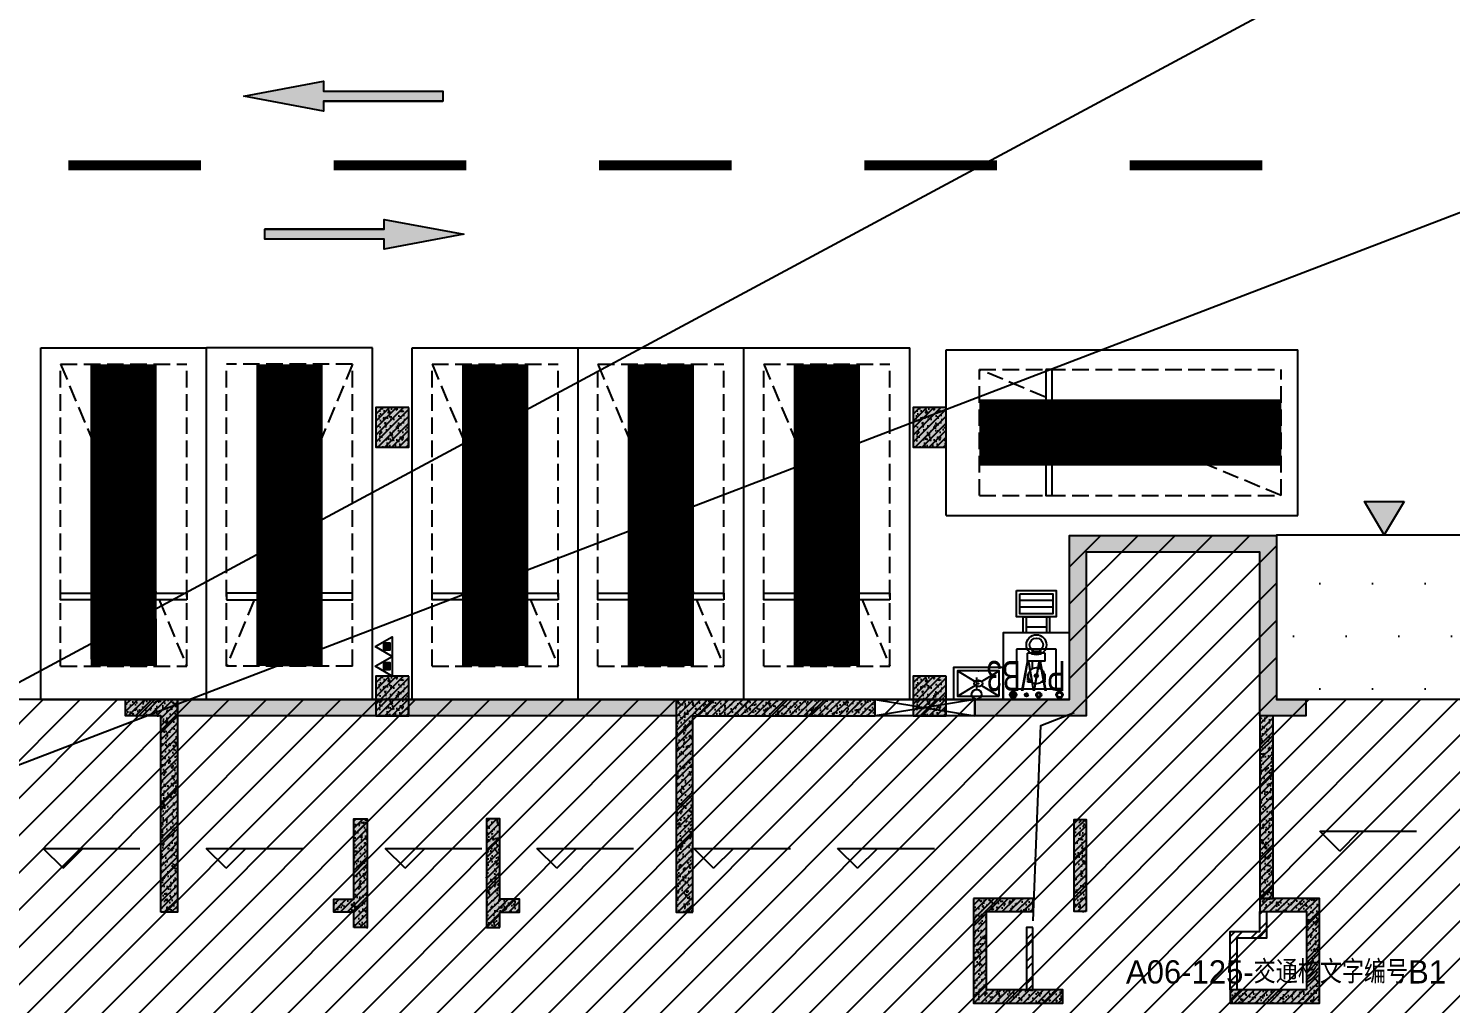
# Model space of a CAD drawing. Extents: x -1338203 to 1886333, y -783476 to 1038610.
# Drawn here: x 762772 to 784210, y 186844 to 201541 of the extents above; entities that cross this region are included whole.
import ezdxf

# ---------------------------------------------------------------- set-up
doc = ezdxf.new("R2010")
doc.units = 0
doc.header["$LTSCALE"] = 1000
doc.header["$MEASUREMENT"] = 0
doc.linetypes.add('A-001-平面B2$0$__DASH', pattern=[0.35, 0.25, -0.1])
for name, color, linetype in [('0P-EQUIP-CW', 7, 'Continuous'), ('0P-PIPE-CW', 3, 'Continuous'), ('A-001-平面参照B1$0$0A-ELEV-PATT', 8, 'Continuous'), ('A-001-平面参照B1$0$AUDIT_D_220531184525-2', 40, 'Continuous'), ('A-001-车位参照B1$0$A-001-车位参照B1$0$0A-P-PKNG-CAR(A)', 43, 'Continuous'), ('A-06-平面B1$0$0A-A-SYMB-ELEV', 150, 'Continuous'), ('A-06-平面B1$0$0A-S-WALL', 255, 'Continuous'), ('A-125-交通核B1(5#6#)$0$0A-E-EVTR', 2, 'Continuous'), ('A-125-交通核B1(5#6#)$0$0A-O-HOLE', 52, 'Continuous'), ('p-a-regular', 5, 'Continuous'), ('S-06-墙柱B1_1$0$0S-CW-HATCH', 251, 'Continuous'), ('S-06-墙柱B1_1$0$0S-CW-HATCH-UP', 251, 'Continuous'), ('S-06-墙柱B1_1$0$0S-CW-LINE', 72, 'Continuous'), ('S-06-墙柱B1_1$0$0S-S-HOLE', 55, 'Continuous'), ('S001地下一墙柱$0$S001地下一墙柱$0$0S-CC-LINE', 52, 'Continuous'), ('S001地下一墙柱$0$S001地下一墙柱$0$0S-CW-HATCH', 251, 'Continuous'), ('S001地下一墙柱$0$S001地下一墙柱$0$0S-CW-HATCH-UP', 251, 'Continuous'), ('中心线', 42, 'Continuous'), ('地面指向箭头', 7, 'Continuous'), ('负一层消火栓$0$0P-EQUIP-FH', 7, 'Continuous'), ('负一层集水坑及排水沟$0$P001-预留预埋-B1$0$0A-O-FIXT', 6, 'Continuous'), ('负一层集水坑及排水沟$0$P001-预留预埋-B1$0$0P-EQUIP-WW', 7, 'Continuous'), ('负一层集水坑及排水沟$0$P001-预留预埋-B1$0$A-001-平面B1$0$0A-A-HATH', 8, 'Continuous'), ('负一层集水坑及排水沟$0$P001-预留预埋-B1$0$A-001-平面B1$0$0A-P-ROOF-DRAN', 190, 'Continuous'), ('负一层集水坑及排水沟$0$P001-预留预埋-B1$0$P001-预留预埋-B1$0$0P-EQUIP-WW', 7, 'Continuous')]:
    doc.layers.add(name, color=color, linetype=linetype)
for name, color, linetype, plot in [('A-125-交通核B1(5#6#)$0$AAD-A-MARK', 6, 'Continuous', False), ('A06-125-交通核文字编号B1$0$AAD-A-MARK', 6, 'Continuous', False), ('A06-125-交通核文字编号B1$0$AAD-A-XM', 6, 'Continuous', False), ('AAD-A-PROOF', 30, 'Continuous', False), ('负一层消火栓$0$AAD-A-MODIFY_20230609', 201, 'Continuous', False)]:
    doc.layers.add(name, color=color, linetype=linetype, plot=plot)
doc.styles.add('A06-125-交通核文字编号B1$0$AAD-TXT', font='aad-txt.shx', dxfattribs={"width": 0.7, "bigfont": 'aad-hztxt.shx'})
doc.styles.add('负一层集水坑及排水沟$0$P001-预留预埋-B1$0$P001-预留预埋-B1$0$AAD-TXT', font='AAD-TXT.shx', dxfattribs={"width": 0.7, "height": 3, "bigfont": 'AAD-HZTXT.shx'})
pattern_1 = [(45, (-944324.16, 391978.14), (-53.0330086, 53.0330086), []), (50, (-944324.16, 391978.14), (215.178055, -18.82564), [22.5, -247.5]), (355, (-944324.16, 391978.14), (-41.6254, 225.65764), [18, -198]), (100.4514, (-944306.23, 391976.57), (173.552815, 206.831863), [19.122057, -210.342634]), (46.1842, (-944324.16, 392038.14), (320.172315, -49.655704), [33.75, -371.25]), (96.6356, (-944297.48, 392034), (280.39881, 292.23536), [28.68309, -315.5139]), (351.1842, (-944324.16, 392038.14), (280.39858, 292.23558), [27, -297]), (21, (-944294.16, 392023.14), (179.072116, -120.785667), [22.5, -247.5]), (326, (-944294.16, 392023.14), (72.9946, 217.545014), [18, -198]), (71.4514, (-944279.24, 392013.08), (252.06679, 96.75915), [19.122057, -210.342634]), (37.5, (-944324.16, 391978.14), (3.6479566, 99.868156), [0, -195.6, 0, -201, 0, -198.75]), (7.5, (-944324.16, 391978.14), (78.920861, 118.323514), [0, -114.6, 0, -191.1, 0, -75.75]), (327.5, (-944391.06, 391978.14), (160.146731, -6.7664615), [0, -75, 0, -234, 0, -310.5]), (317.5, (-944421.06, 391978.14), (174.95585, 30.031495), [0, -97.5, 0, -155.4, 0, -220.5])]
pattern_2 = [(45, (0, 0), (-168.38, 168.38), []), (45, (112.25, 0), (-168.38, 168.38), [])]

# ---------------------------------------------------------------- blocks, each defined once
blk = doc.blocks.new('A-001-平面参照B1')
at = {"layer": 'A-001-平面参照B1$0$0A-ELEV-PATT'}
h = blk.add_hatch(dxfattribs=at)
h.set_pattern_fill('DOTS', color=256, scale=500)
h.set_pattern_definition([(0, (-766365.4, -306889.1), (396.875, 793.75), [0, -793.75])])
h.paths.add_polyline_path([(15221, -115457), (18011, -115457), (18011, -112987), (15221, -112987)])
at = {"layer": 'A-001-平面参照B1$0$AUDIT_D_220531184525-2'}
blk.add_lwpolyline([(15221, -115457), (18011, -115457), (18011, -112987), (15221, -112987), (15221, -115457)], dxfattribs=at)
blk = doc.blocks.new('负一层集水坑及排水沟$0$P001-预留预埋-B1$0$$lvtry$00000191')
at = {"color": 0}
for p, q in [((-250, -50, 0), (-39, -219, 0)), ((39, -219, 0), (250, -50, 0)), ((-250, -450, 0), (-39, -281, 0)), ((39, -281, 0), (250, -450, 0))]:
    blk.add_line(p, q, dxfattribs=at)
at = {"color": 0, "elevation": 0}
for points in [[(300, -500), (300, 0), (-300, 0), (-300, -500)], [(250, -450), (250, -50), (-250, -50), (-250, -450)]]:
    blk.add_lwpolyline(points, close=True, dxfattribs=at)
at = {"color": 0}
blk.add_circle((0, -250, 0), 50, dxfattribs=at)
for p in [(0, -50, 0), (0, -250, 0)]:
    blk.add_point(p, dxfattribs=at)
blk = doc.blocks.new('负一层集水坑及排水沟$0$P001-预留预埋-B1$0$EREF')
at = {"layer": '负一层集水坑及排水沟$0$P001-预留预埋-B1$0$P001-预留预埋-B1$0$0P-EQUIP-WW'}
for p, q in [((81104, 163835), (81104, 163235)), ((81704, 163835), (81104, 163835)), ((81704, 163235), (81704, 163835)), ((81748, 163902), (81730, 163920)), ((81767, 163905), (81733, 163939)), ((81777, 163917), (81745, 163949)), ((81274, 163735), (81337, 163735)), ((81274, 163735), (81274, 163719)), ((81274, 163719), (81317, 163719)), ((81274, 163706), (81306, 163706)), ((81274, 163706), (81274, 163615)), ((81274, 163615), (81285, 163615)), ((81471, 163735), (81534, 163735)), ((81491, 163719), (81534, 163719)), ((81502, 163706), (81534, 163706)), ((81523, 163615), (81534, 163615)), ((81534, 163735), (81534, 163719)), ((81534, 163706), (81534, 163615)), ((81270, 163416), (81538, 163416)), ((81270, 163416), (81270, 163295)), ((81345, 163529), (81345, 163416)), ((81463, 163529), (81463, 163416)), ((81538, 163416), (81538, 163295)), ((81104, 163235), (81704, 163235)), ((81270, 163295), (81538, 163295)), ((81328, 163289), (81480, 163289)), ((81328, 163289), (81328, 163280)), ((81328, 163280), (81480, 163280)), ((81345, 163295), (81345, 163289)), ((81345, 163280), (81345, 163252)), ((81463, 163295), (81463, 163289)), ((81463, 163280), (81463, 163252)), ((81480, 163289), (81480, 163280))]:
    blk.add_line(p, q, dxfattribs=at)
blk.add_lwpolyline([(80904, 163992), (80904, 162992), (81904, 162992), (81904, 163992)], close=True, dxfattribs=at)
for centre, radius in [((81054, 163926), 50), ((81054, 163926), 35), ((81369, 163926), 40), ((81369, 163926), 25), ((81554, 163926), 25), ((81554, 163926), 15), ((81754, 163926), 50), ((81754, 163926), 25), ((81404, 163635), 121), ((81404, 163635), 27), ((81404, 163170), 151), ((81404, 163170), 102)]:
    blk.add_circle(centre, radius, dxfattribs=at)
at = {"layer": '负一层集水坑及排水沟$0$P001-预留预埋-B1$0$P001-预留预埋-B1$0$0P-EQUIP-WW', "style": '负一层集水坑及排水沟$0$P001-预留预埋-B1$0$P001-预留预埋-B1$0$AAD-TXT', "width": 0.7}
blk.add_text('PWB3', height=450, dxfattribs=at).set_placement((80962, 163414, 3000))
blk = doc.blocks.new('负一层集水坑及排水沟$0$A$C2D5B4FF3')
at = {"layer": '负一层集水坑及排水沟$0$P001-预留预埋-B1$0$A-001-平面B1$0$0A-A-HATH'}
h = blk.add_hatch(dxfattribs=at)
h.set_pattern_fill('STEEL', color=256, scale=150, angle=495)
h.set_pattern_definition([(180, (-208180, -40365.8), (-2e-05, -238.125), []), (180, (-208264.19, -40450), (-2e-05, -238.125), [])])
h.paths.add_polyline_path([(50, 328), (350, 328), (350, 0), (50, 0)])
at = {"layer": '负一层集水坑及排水沟$0$P001-预留预埋-B1$0$0P-EQUIP-WW'}
for p, q in [((450, 491), (-50, 491)), ((450, 391), (-50, 391))]:
    blk.add_line(p, q, dxfattribs=at)
for points in [[(-100, 641), (500, 641), (500, 241), (-100, 241)], [(-50, 591), (450, 591), (450, 291), (-50, 291)]]:
    blk.add_lwpolyline(points, close=True, dxfattribs=at)
at = {"layer": '负一层集水坑及排水沟$0$P001-预留预埋-B1$0$A-001-平面B1$0$0A-P-ROOF-DRAN'}
for points in [[(0, 0), (0, 241), (400, 241), (400, 0)], [(50, 241), (350, 241), (350, 0), (50, 0)]]:
    blk.add_lwpolyline(points, close=True, dxfattribs=at)
blk = doc.blocks.new('负一层集水坑及排水沟')
at = {"ltscale": 0.002}
blk.add_blockref('负一层集水坑及排水沟$0$A$C2D5B4FF3', (11401, -114460, 83850), dxfattribs=at)
at = {"rotation": 180}
blk.add_blockref('负一层集水坑及排水沟$0$P001-预留预埋-B1$0$EREF', (93005, 48532, 83850), dxfattribs=at)
at = {"layer": '负一层集水坑及排水沟$0$P001-预留预埋-B1$0$0A-O-FIXT', "xscale": 1.25, "yscale": 0.96}
blk.add_blockref('负一层集水坑及排水沟$0$P001-预留预埋-B1$0$$lvtry$00000191', (10726, -114980, 83850), dxfattribs=at)
blk = doc.blocks.new('S-06-墙柱B1_1')
at = {"layer": 'S-06-墙柱B1_1$0$0S-CW-HATCH'}
h = blk.add_hatch(color=256, dxfattribs=at)
h.dxf.hatch_style = 1
h.paths.add_polyline_path([(-2590, 8690), (-1160, 8690), (-1160, 11160), (1960, 11160), (1960, 8690), (2400, 8690), (2400, 8440), (1710, 8440), (1710, 10910), (-910, 10910), (-910, 8440), (-2590, 8440)])
h = blk.add_hatch(color=256, dxfattribs=at)
h.dxf.hatch_style = 1
h.paths.add_polyline_path([(-14860, 5480), (-14860, 8440), (-15390, 8440), (-15390, 8690), (-14610, 8690), (-14610, 5480)])
h = blk.add_hatch(color=256, dxfattribs=at)
h.dxf.hatch_style = 1
h.paths.add_polyline_path([(-14610, 8690), (-7090, 8690), (-7090, 8440), (-14610, 8440)])
h = blk.add_hatch(color=256, dxfattribs=at)
h.dxf.hatch_style = 1
h.paths.add_polyline_path([(-6840, 5480), (-6840, 8440), (-4090, 8440), (-4090, 8690), (-7090, 8690), (-7090, 5480)])
h = blk.add_hatch(color=256, dxfattribs=at)
h.dxf.hatch_style = 1
h.paths.add_polyline_path([(1910, 8440), (1710, 8440), (1710, 5690), (1910, 5690)])
h = blk.add_hatch(color=256, dxfattribs=at)
h.dxf.hatch_style = 1
h.paths.add_polyline_path([(-11950, 5250), (-11950, 5480), (-12250, 5480), (-12250, 5680), (-11950, 5680), (-11950, 6890), (-11750, 6890), (-11750, 5250)])
h = blk.add_hatch(color=256, dxfattribs=at)
h.dxf.hatch_style = 1
h.paths.add_polyline_path([(-9750, 5250), (-9750, 5480), (-9450, 5480), (-9450, 5680), (-9750, 5680), (-9750, 6890), (-9950, 6890), (-9950, 5250)])
h = blk.add_hatch(color=256, dxfattribs=at)
h.dxf.hatch_style = 1
h.paths.add_polyline_path([(-910, 5490), (-1090, 5490), (-1090, 6880), (-910, 6880)])
h = blk.add_hatch(color=256, dxfattribs=at)
h.dxf.hatch_style = 1
h.paths.add_polyline_path([(-2610, 5690), (-2610, 4110), (-1260, 4110), (-1260, 4310), (-2410, 4310), (-2410, 5490), (-1710, 5490), (-1710, 5690)])
h = blk.add_hatch(color=256, dxfattribs=at)
h.dxf.hatch_style = 1
h.paths.add_polyline_path([(2410, 4310), (1260, 4310), (1260, 4110), (2610, 4110), (2610, 5690), (1710, 5690), (1710, 5490), (2410, 5490)])
at = {"layer": 'S-06-墙柱B1_1$0$0S-CW-HATCH-UP'}
h = blk.add_hatch(dxfattribs=at)
h.set_pattern_fill('钢筋混凝土', color=256, scale=30)
h.set_pattern_definition(pattern_1)
h.paths.add_polyline_path([(-2590, 8690), (-1160, 8690), (-1160, 11160), (1960, 11160), (1960, 8690), (2400, 8690), (2400, 8440), (1710, 8440), (1710, 10910), (-910, 10910), (-910, 8440), (-2590, 8440)])
h = blk.add_hatch(dxfattribs=at)
h.set_pattern_fill('钢筋混凝土', color=256, scale=30)
h.set_pattern_definition(pattern_1)
h.paths.add_polyline_path([(-14860, 5480), (-14860, 8440), (-15390, 8440), (-15390, 8690), (-14610, 8690), (-14610, 5480)])
h = blk.add_hatch(dxfattribs=at)
h.set_pattern_fill('钢筋混凝土', color=256, scale=30)
h.set_pattern_definition([(45, (-5106687.17, 636368.834), (-53.0330086, 53.0330086), []), (50, (-5106687.17, 636368.83), (215.178055, -18.8256405), [22.5, -247.5]), (355, (-5106687.17, 636368.83), (-41.6254, 225.65764), [18, -198]), (100.4514, (-5106669.24, 636367.27), (173.5528145, 206.831863), [19.122057, -210.342634]), (46.1842, (-5106687.17, 636428.83), (320.172315, -49.655704), [33.75, -371.25]), (96.6356, (-5106660.5, 636424.7), (280.398812, 292.235361), [28.683086, -315.5139]), (351.1842, (-5106687.17, 636428.83), (280.398584, 292.23558), [27, -297]), (21, (-5106657.17, 636413.83), (179.0721156, -120.785667), [22.5, -247.5]), (326, (-5106657.17, 636413.83), (72.9946, 217.5450135), [18, -198]), (71.4514, (-5106642.25, 636403.77), (252.0667886, 96.759149), [19.122057, -210.342634]), (37.5, (-5106687.17, 636368.834), (3.6479566, 99.8681561), [0, -195.6, 0, -201, 0, -198.75]), (7.5, (-5106687.17, 636368.83), (78.9208612, 118.3235136), [0, -114.6, 0, -191.1, 0, -75.75]), (327.5, (-5106754.07, 636368.834), (160.1467309, -6.7664615), [0, -75, 0, -234, 0, -310.5]), (317.5, (-5106784.07, 636368.83), (174.9558508, 30.0314947), [0, -97.5, 0, -155.4, 0, -220.5])])
h.paths.add_polyline_path([(-14610, 8690), (-7090, 8690), (-7090, 8440), (-14610, 8440)])
h = blk.add_hatch(dxfattribs=at)
h.set_pattern_fill('钢筋混凝土', color=256, scale=30)
h.set_pattern_definition(pattern_1)
h.paths.add_polyline_path([(-6840, 5480), (-6840, 8440), (-4090, 8440), (-4090, 8690), (-7090, 8690), (-7090, 5480)])
h = blk.add_hatch(dxfattribs=at)
h.set_pattern_fill('钢筋混凝土', color=256, scale=30)
h.set_pattern_definition(pattern_1)
h.paths.add_polyline_path([(1910, 8440), (1710, 8440), (1710, 5690), (1910, 5690)])
h = blk.add_hatch(dxfattribs=at)
h.set_pattern_fill('钢筋混凝土', color=256, scale=30)
h.set_pattern_definition(pattern_1)
h.paths.add_polyline_path([(-11950, 5250), (-11950, 5480), (-12250, 5480), (-12250, 5680), (-11950, 5680), (-11950, 6890), (-11750, 6890), (-11750, 5250)])
h = blk.add_hatch(dxfattribs=at)
h.set_pattern_fill('钢筋混凝土', color=256, scale=30)
h.set_pattern_definition(pattern_1)
h.paths.add_polyline_path([(-9750, 5250), (-9750, 5480), (-9450, 5480), (-9450, 5680), (-9750, 5680), (-9750, 6890), (-9950, 6890), (-9950, 5250)])
h = blk.add_hatch(dxfattribs=at)
h.set_pattern_fill('钢筋混凝土', color=256, scale=30)
h.set_pattern_definition([(45, (-5106687.17, 636368.834), (-53.0330086, 53.0330086), []), (50, (-5106687.17, 636368.83), (215.178055, -18.8256405), [22.5, -247.5]), (355, (-5106687.17, 636368.83), (-41.6254, 225.65764), [18, -198]), (100.4514, (-5106669.24, 636367.27), (173.5528145, 206.831863), [19.122057, -210.342634]), (46.1842, (-5106687.17, 636428.83), (320.172315, -49.655704), [33.75, -371.25]), (96.6356, (-5106660.5, 636424.7), (280.398812, 292.235361), [28.683086, -315.5139]), (351.1842, (-5106687.17, 636428.83), (280.398584, 292.23558), [27, -297]), (21, (-5106657.17, 636413.83), (179.0721156, -120.785667), [22.5, -247.5]), (326, (-5106657.17, 636413.83), (72.9946, 217.5450135), [18, -198]), (71.4514, (-5106642.25, 636403.77), (252.0667886, 96.759149), [19.122057, -210.342634]), (37.5, (-5106687.17, 636368.834), (3.6479566, 99.8681561), [0, -195.6, 0, -201, 0, -198.75]), (7.5, (-5106687.17, 636368.83), (78.9208612, 118.3235136), [0, -114.6, 0, -191.1, 0, -75.75]), (327.5, (-5106754.07, 636368.834), (160.1467309, -6.7664615), [0, -75, 0, -234, 0, -310.5]), (317.5, (-5106784.07, 636368.83), (174.9558508, 30.0314947), [0, -97.5, 0, -155.4, 0, -220.5])])
h.paths.add_polyline_path([(-910, 5490), (-1090, 5490), (-1090, 6880), (-910, 6880)])
h = blk.add_hatch(dxfattribs=at)
h.set_pattern_fill('钢筋混凝土', color=256, scale=30)
h.set_pattern_definition(pattern_1)
h.paths.add_polyline_path([(-2610, 5690), (-2610, 4110), (-1260, 4110), (-1260, 4310), (-2410, 4310), (-2410, 5490), (-1710, 5490), (-1710, 5690)])
h = blk.add_hatch(dxfattribs=at)
h.set_pattern_fill('钢筋混凝土', color=256, scale=30)
h.set_pattern_definition(pattern_1)
h.paths.add_polyline_path([(2410, 4310), (1260, 4310), (1260, 4110), (2610, 4110), (2610, 5690), (1710, 5690), (1710, 5490), (2410, 5490)])
at = {"layer": 'S-06-墙柱B1_1$0$0S-CW-LINE', "flags": 128}
blk.add_lwpolyline([(-2590, 8690), (-1160, 8690), (-1160, 11160), (1960, 11160), (1960, 8690), (2400, 8690), (2400, 8440), (1710, 8440), (1710, 10910), (-910, 10910), (-910, 8440), (-2590, 8440)], close=True, dxfattribs=at)
at = {"layer": 'S-06-墙柱B1_1$0$0S-CW-LINE'}
for points in [[(-14860, 5480), (-14860, 8440), (-15390, 8440), (-15390, 8690), (-14610, 8690), (-14610, 5480)], [(-14610, 8690), (-7090, 8690), (-7090, 8440), (-14610, 8440)], [(-6840, 5480), (-6840, 8440), (-4090, 8440), (-4090, 8690), (-7090, 8690), (-7090, 5480)], [(1910, 8440), (1710, 8440), (1710, 5690), (1910, 5690)], [(-11950, 5250), (-11950, 5480), (-12250, 5480), (-12250, 5680), (-11950, 5680), (-11950, 6890), (-11750, 6890), (-11750, 5250)], [(-9750, 5250), (-9750, 5480), (-9450, 5480), (-9450, 5680), (-9750, 5680), (-9750, 6890), (-9950, 6890), (-9950, 5250)], [(-910, 5490), (-1090, 5490), (-1090, 6880), (-910, 6880)], [(-2610, 5690), (-2610, 4110), (-1260, 4110), (-1260, 4310), (-2410, 4310), (-2410, 5490), (-1710, 5490), (-1710, 5690)], [(2410, 4310), (1260, 4310), (1260, 4110), (2610, 4110), (2610, 5690), (1710, 5690), (1710, 5490), (2410, 5490)]]:
    blk.add_lwpolyline(points, close=True, dxfattribs=at)
at = {"layer": 'S-06-墙柱B1_1$0$0S-S-HOLE'}
blk.add_lwpolyline([(-4090, 8690), (-2590, 8690), (-2590, 8440), (-4090, 8440)], close=True, dxfattribs=at)
for points in [[(-2590, 8690), (-4090, 8440)], [(-4090, 8690), (-2590, 8440)]]:
    blk.add_lwpolyline(points, dxfattribs=at)
blk = doc.blocks.new('S001地下一墙柱')
at = {"layer": 'S001地下一墙柱$0$S001地下一墙柱$0$0S-CW-HATCH'}
h = blk.add_hatch(color=256, dxfattribs=at)
h.dxf.hatch_style = 1
h.paths.add_polyline_path([(2141, -111060), (1641, -111060), (1641, -111660), (2141, -111660)])
h = blk.add_hatch(color=256, dxfattribs=at)
h.dxf.hatch_style = 1
h.paths.add_polyline_path([(10241, -111060), (9741, -111060), (9741, -111660), (10241, -111660)])
h = blk.add_hatch(color=256, dxfattribs=at)
h.dxf.hatch_style = 1
h.paths.add_polyline_path([(2141, -115110), (1641, -115110), (1641, -115710), (2141, -115710)])
h = blk.add_hatch(color=256, dxfattribs=at)
h.dxf.hatch_style = 1
h.paths.add_polyline_path([(10241, -115110), (9741, -115110), (9741, -115710), (10241, -115710)])
at = {"layer": 'S001地下一墙柱$0$S001地下一墙柱$0$0S-CW-HATCH-UP'}
h = blk.add_hatch(dxfattribs=at)
h.set_pattern_fill('钢筋混凝土', color=256, scale=30)
h.set_pattern_definition([(45, (34451.965, -102108.275), (-53.03301, 53.03301), []), (50, (34451.97, -102108.27), (215.1781, -18.8256), [22.5, -247.5]), (355, (34451.97, -102108.27), (-41.6254, 225.6576), [18, -198]), (100.4514, (34469.9, -102109.84), (173.5528, 206.8319), [19.122, -210.3426]), (46.1842, (34451.97, -102048.27), (320.1723, -49.6557), [33.75, -371.25]), (96.6356, (34478.65, -102052.4), (280.3988, 292.2354), [28.683, -315.514]), (351.1842, (34451.97, -102048.27), (280.3986, 292.2356), [27, -297]), (21, (34481.97, -102063.27), (179.0721, -120.7857), [22.5, -247.5]), (326, (34481.97, -102063.27), (72.9946, 217.545), [18, -198]), (71.4514, (34496.89, -102073.34), (252.0668, 96.7591), [19.122, -210.3426]), (37.5, (34451.965, -102108.275), (3.64796, 99.86816), [0, -195.6, 0, -201, 0, -198.75]), (7.5, (34451.97, -102108.27), (78.92086, 118.3235), [0, -114.6, 0, -191.1, 0, -75.75]), (327.5, (34385.065, -102108.275), (160.14673, -6.76646), [0, -75, 0, -234, 0, -310.5]), (317.5, (34355.07, -102108.27), (174.95585, 30.0315), [0, -97.5, 0, -155.4, 0, -220.5])])
h.paths.add_polyline_path([(2141, -111060), (1641, -111060), (1641, -111660), (2141, -111660)])
h = blk.add_hatch(dxfattribs=at)
h.set_pattern_fill('钢筋混凝土', color=256, scale=30)
h.set_pattern_definition([(45, (42551.965, -102108.27), (-53.03301, 53.03301), []), (50, (42551.97, -102108.27), (215.1781, -18.8256), [22.5, -247.5]), (355, (42551.97, -102108.27), (-41.6254, 225.6576), [18, -198]), (100.4514, (42569.9, -102109.84), (173.5528, 206.8319), [19.122, -210.3426]), (46.1842, (42551.97, -102048.27), (320.1723, -49.6557), [33.75, -371.25]), (96.6356, (42578.65, -102052.4), (280.3988, 292.2354), [28.683, -315.514]), (351.1842, (42551.97, -102048.27), (280.3986, 292.2356), [27, -297]), (21, (42581.97, -102063.27), (179.0721, -120.7857), [22.5, -247.5]), (326, (42581.97, -102063.27), (72.9946, 217.545), [18, -198]), (71.4514, (42596.89, -102073.34), (252.0668, 96.7591), [19.122, -210.3426]), (37.5, (42551.965, -102108.27), (3.64796, 99.86816), [0, -195.6, 0, -201, 0, -198.75]), (7.5, (42551.97, -102108.27), (78.92086, 118.3235), [0, -114.6, 0, -191.1, 0, -75.75]), (327.5, (42485.065, -102108.27), (160.14673, -6.76646), [0, -75, 0, -234, 0, -310.5]), (317.5, (42455.07, -102108.27), (174.95585, 30.0315), [0, -97.5, 0, -155.4, 0, -220.5])])
h.paths.add_polyline_path([(10241, -111060), (9741, -111060), (9741, -111660), (10241, -111660)])
h = blk.add_hatch(dxfattribs=at)
h.set_pattern_fill('钢筋混凝土', color=256, scale=30)
h.set_pattern_definition([(45, (34451.965, -106158.27), (-53.03301, 53.03301), []), (50, (34451.97, -106158.27), (215.1781, -18.8256), [22.5, -247.5]), (355, (34451.97, -106158.27), (-41.6254, 225.6576), [18, -198]), (100.4514, (34469.9, -106159.84), (173.5528, 206.8319), [19.122, -210.3426]), (46.1842, (34451.97, -106098.27), (320.1723, -49.6557), [33.75, -371.25]), (96.6356, (34478.65, -106102.4), (280.3988, 292.2354), [28.683, -315.514]), (351.1842, (34451.97, -106098.27), (280.3986, 292.2356), [27, -297]), (21, (34481.97, -106113.27), (179.0721, -120.7857), [22.5, -247.5]), (326, (34481.97, -106113.27), (72.9946, 217.545), [18, -198]), (71.4514, (34496.89, -106123.34), (252.0668, 96.7591), [19.122, -210.3426]), (37.5, (34451.965, -106158.27), (3.64796, 99.86816), [0, -195.6, 0, -201, 0, -198.75]), (7.5, (34451.97, -106158.27), (78.92086, 118.3235), [0, -114.6, 0, -191.1, 0, -75.75]), (327.5, (34385.065, -106158.27), (160.14673, -6.76646), [0, -75, 0, -234, 0, -310.5]), (317.5, (34355.07, -106158.27), (174.95585, 30.0315), [0, -97.5, 0, -155.4, 0, -220.5])])
h.paths.add_polyline_path([(2141, -115110), (1641, -115110), (1641, -115710), (2141, -115710)])
h = blk.add_hatch(dxfattribs=at)
h.set_pattern_fill('钢筋混凝土', color=256, scale=30)
h.set_pattern_definition([(45, (42551.965, -106158.27), (-53.03301, 53.03301), []), (50, (42551.97, -106158.27), (215.1781, -18.8256), [22.5, -247.5]), (355, (42551.97, -106158.27), (-41.6254, 225.6576), [18, -198]), (100.4514, (42569.9, -106159.84), (173.5528, 206.8319), [19.122, -210.3426]), (46.1842, (42551.97, -106098.27), (320.1723, -49.6557), [33.75, -371.25]), (96.6356, (42578.65, -106102.4), (280.3988, 292.2354), [28.683, -315.514]), (351.1842, (42551.97, -106098.27), (280.3986, 292.2356), [27, -297]), (21, (42581.97, -106113.27), (179.0721, -120.7857), [22.5, -247.5]), (326, (42581.97, -106113.27), (72.9946, 217.545), [18, -198]), (71.4514, (42596.89, -106123.34), (252.0668, 96.7591), [19.122, -210.3426]), (37.5, (42551.965, -106158.27), (3.64796, 99.86816), [0, -195.6, 0, -201, 0, -198.75]), (7.5, (42551.97, -106158.27), (78.92086, 118.3235), [0, -114.6, 0, -191.1, 0, -75.75]), (327.5, (42485.065, -106158.27), (160.14673, -6.76646), [0, -75, 0, -234, 0, -310.5]), (317.5, (42455.07, -106158.27), (174.95585, 30.0315), [0, -97.5, 0, -155.4, 0, -220.5])])
h.paths.add_polyline_path([(10241, -115110), (9741, -115110), (9741, -115710), (10241, -115710)])
at = {"layer": 'S001地下一墙柱$0$S001地下一墙柱$0$0S-CC-LINE'}
for points in [[(2141, -111060), (1641, -111060), (1641, -111660), (2141, -111660)], [(10241, -111060), (9741, -111060), (9741, -111660), (10241, -111660)], [(2141, -115110), (1641, -115110), (1641, -115710), (2141, -115710)], [(10241, -115110), (9741, -115110), (9741, -115710), (10241, -115710)]]:
    blk.add_lwpolyline(points, close=True, dxfattribs=at)
at = {"ltscale": 0.002}
blk.add_blockref('S-06-墙柱B1_1', (13261, -124150), dxfattribs=at)
blk = doc.blocks.new('负一层消火栓$0$$TwtSys$00000546')
h = blk.add_hatch()
h.set_pattern_fill('ANSI31', color=256, scale=200, style=0)
h.set_pattern_definition([(45, (-38543.802, -6670.83), (-17.67767, 17.67767), [])])
h.paths.add_polyline_path([(-65, 174), (65, 174), (65, 44), (-65, 44)])
for points in [[(0, 344), (-198, 0), (198, 0)], [(-65, 174), (65, 174), (65, 44), (-65, 44)]]:
    blk.add_lwpolyline(points, close=True)
blk = doc.blocks.new('负一层消火栓')
at = {"layer": '负一层消火栓$0$AAD-A-MODIFY_20230609', "color": 4}
blk.add_line((-30597, -129633), (108874, -54708), dxfattribs=at)
at = {"layer": '负一层消火栓$0$0P-EQUIP-FH', "xscale": -0.7500000000000013, "yscale": 0.7500000000000013, "zscale": 0.75, "rotation": 90}
for p in [(1891, -114664), (1891, -114961)]:
    blk.add_blockref('负一层消火栓$0$$TwtSys$00000546', p, dxfattribs=at)
blk = doc.blocks.new('$TwtSys$00000320')
at = {"const_width": 20}
for points in [[(0, 0), (0, -121)], [(-37, -83), (37, -83)]]:
    blk.add_lwpolyline(points, dxfattribs=at)
blk = doc.blocks.new('A$Cee0fc4ce')
at = {"layer": '0P-PIPE-CW', "linetype": 'Continuous'}
blk.add_circle((10700, -115385), 75, dxfattribs=at)
at = {"layer": '0P-EQUIP-CW', "xscale": 1.5, "yscale": 1.5, "zscale": 1.5, "rotation": 179.9999999999999}
blk.add_blockref('$TwtSys$00000320', (10700, -115310), dxfattribs=at)
blk = doc.blocks.new('直行')
at = {"layer": '地面指向箭头'}
blk.add_hatch(color=251, dxfattribs=at).paths.add_polyline_path([(-29241, 4059962), (-29466, 4058762), (-29316, 4058762), (-29316, 4056961), (-29166, 4056961), (-29166, 4058762), (-29016, 4058762)])
at = {"layer": '地面指向箭头', "color": 251}
blk.add_lwpolyline([(-29316, 4058762), (-29316, 4056961), (-29316, 4058762), (-29316, 4058762), (-29466, 4058762), (-29241, 4059962), (-29016, 4058762), (-29166, 4058762), (-29166, 4056961), (-29316, 4056961), (-29316, 4056961)], dxfattribs=at)
blk = doc.blocks.new('A$C9cb663f1')
at = {"layer": '中心线', "color": 251, "const_width": 150}
for points in [[(350728, -162282), (352728, -162282)], [(354728, -162282), (356728, -162282)], [(358728, -162282), (360728, -162282)], [(362728, -162282), (364728, -162282)], [(366728, -162282), (368728, -162282)]]:
    blk.add_lwpolyline(points, dxfattribs=at)
at = {"layer": '地面指向箭头', "color": 251}
for p, rotation in [((4413333, -132000), 90), ((-3703273, -192564), 270)]:
    blk.add_blockref('直行', p, dxfattribs=dict(at, rotation=rotation))
blk = doc.blocks.new('A$C488321c4')
at = {"layer": '地面指向箭头'}
h = blk.add_hatch(color=251, dxfattribs=at)
h.dxf.hatch_style = 1
h.paths.add_polyline_path([(370864, -167351), (370564, -167851), (370264, -167351)])
at = {"layer": '地面指向箭头', "color": 251, "flags": 128}
blk.add_lwpolyline([(370864, -167351), (370564, -167851), (370264, -167351), (370864, -167351)], dxfattribs=at)
blk = doc.blocks.new('A-001-车位参照B1$0$A-001-车位参照B1$0$A-001-车位参照B1$0$ddd')
for p, q in [((0, 2500), (5300, 2500)), ((0, 2500), (0, 0)), ((5300, 2500), (5300, 0)), ((0, 0), (5300, 0))]:
    blk.add_line(p, q)
at = {"linetype": 'A-001-平面B2$0$__DASH'}
for p, q in [((500, 2200), (500, 300)), ((500, 2200), (5050, 2200)), ((5050, 2200), (5050, 300)), ((500, 300), (5050, 300))]:
    blk.add_line(p, q, dxfattribs=at)
blk.add_lwpolyline([(5050, 2200), (500, 300)], dxfattribs=at)
blk.add_lwpolyline([(1500, 300), (1500, 2200), (1600, 2200), (1600, 300)], close=True)
at = {"layer": 'p-a-regular', "ltscale": 0.002, "const_width": 1000}
blk.add_lwpolyline([(500, 1250), (5050, 1250)], dxfattribs=at)
blk = doc.blocks.new('A-125-交通核B1(5#6#)')
h = blk.add_hatch()
h.set_pattern_fill('ANSI32', color=256, scale=50)
h.set_pattern_definition(pattern_2)
h.paths.add_polyline_path([(1360, 4310), (1260, 4310), (1260, 5190), (1710, 5190), (1710, 5490), (1810, 5490), (1810, 5090), (1360, 5090)])
h = blk.add_hatch()
h.set_pattern_fill('ANSI32', color=256, scale=50)
h.set_pattern_definition(pattern_2)
h.paths.add_polyline_path([(-1713, 5250), (-1810, 5250), (-1810, 4310), (-1713, 4310)])
for points in [[(1360, 4310), (1260, 4310), (1260, 5190), (1710, 5190), (1710, 5490), (1810, 5490), (1810, 5090), (1360, 5090)], [(-1713, 5250), (-1810, 5250), (-1810, 4310), (-1713, 4310)]]:
    blk.add_lwpolyline(points, close=True)
at = {"layer": 'A-125-交通核B1(5#6#)$0$0A-E-EVTR'}
for p, q in [((900, 2475), (-900, 2475)), ((-900, 2475), (-900, 675)), ((900, 675), (-900, 2475)), ((900, 2475), (-900, 675)), ((900, 675), (900, 2475)), ((-900, 675), (900, 675)), ((540, 450), (-540, 450)), ((-540, 450), (-540, 225)), ((540, 225), (540, 450)), ((-540, 225), (540, 225))]:
    blk.add_line(p, q, dxfattribs=at)
at = {"layer": 'A-125-交通核B1(5#6#)$0$0A-O-HOLE', "flags": 128}
blk.add_lwpolyline([(-1710, 5350), (-1593, 8294), (-1090, 8490)], dxfattribs=at)
at = {"layer": 'A-125-交通核B1(5#6#)$0$AAD-A-MARK'}
for q in [(0, 200), (200, 0)]:
    blk.add_line((0, 0), q, dxfattribs=at)
blk.add_circle((0, 0), 100, dxfattribs=at)
blk = doc.blocks.new('A06-125-交通核文字编号B1')
at = {"layer": 'A06-125-交通核文字编号B1$0$AAD-A-MARK'}
for q in [(0, 200), (200, 0)]:
    blk.add_line((0, 0), q, dxfattribs=at)
blk.add_circle((0, 0), 100, dxfattribs=at)
at = {"layer": 'A06-125-交通核文字编号B1$0$AAD-A-XM', "style": 'A06-125-交通核文字编号B1$0$AAD-TXT'}
blk.add_text('A06-125-交通核文字编号B1', height=350, dxfattribs=at).set_placement((-310, 4407))
blk = doc.blocks.new('A-06-平面B1')
at = {"layer": 'A-06-平面B1$0$0A-A-SYMB-ELEV'}
for p, q in [((24612, 6402), (24312, 6702)), ((24312, 6702), (25771, 6702)), ((24612, 6402), (24912, 6702)), ((5367, 6144), (5067, 6444)), ((5067, 6444), (6525, 6444)), ((5367, 6144), (5667, 6444)), ((7824, 6144), (7524, 6444)), ((7524, 6444), (8983, 6444)), ((7824, 6144), (8124, 6444)), ((10523, 6144), (10223, 6444)), ((10223, 6444), (11682, 6444)), ((10523, 6144), (10823, 6444)), ((12809, 6144), (12509, 6444)), ((12509, 6444), (13967, 6444)), ((12809, 6144), (13109, 6444)), ((15174, 6144), (14874, 6444)), ((14874, 6444), (16332, 6444)), ((15174, 6144), (15474, 6444)), ((17344, 6144), (17044, 6444)), ((17044, 6444), (18502, 6444)), ((17344, 6144), (17644, 6444))]:
    blk.add_line(p, q, dxfattribs=at)
at = {"layer": 'A-06-平面B1$0$0A-S-WALL'}
for name in ['A-125-交通核B1(5#6#)', 'A06-125-交通核文字编号B1']:
    blk.add_blockref(name, (21700, 0), dxfattribs=at)

msp = doc.modelspace()

# ---------------------------------------------------------------- hatches: boundary and pattern name
at = {"ltscale": 0.002}
h = msp.add_hatch(dxfattribs=at)
h.set_pattern_fill('ANSI31', color=8, scale=250)
h.set_pattern_definition([(45, (321361.53, 273455.2), (-280.633, 280.633), [])])
h.paths.add_polyline_path([(753816.6, 180574.4), (754891.6, 180574.4), (754891.6, 183199.3), (752961.6, 183199.3), (752961.6, 186304.3), (752761.6, 186304.3), (752761.8, 191429.2), (756766.6, 191429.2), (756766.6, 193899.3), (759886.6, 193899.3), (759886.6, 191429.3), (774336.6, 191429.3), (774336.6, 191429.3), (778466.6, 191429.3), (778466.3, 193899.3), (781586.3, 193899.3), (781586.6, 191429.3), (798966.6, 191429.3), (798966.6, 193899.3), (802086.6, 193899.3), (802086.6, 192329.3), (806216.6, 192329.3), (806216.6, 191429.3), (808016.6, 191429.3), (808016.6, 189629.3), (810876.6, 189629.3), (810876.6, 186429.3), (811676.6, 186429.3), (811676.6, 183876), (812576.6, 183876), (812576.6, 180449.3), (804086.6, 180449.3), (804086.6, 179449.3), (804236.6, 179449.3), (804236.6, 179049.3), (797616.6, 179049.3), (797616.6, 179449.3), (797766.6, 179449.3), (797766.6, 180449.3), (782786.6, 180449.3), (782786.6, 179449.3), (782936.6, 179449.3), (782936.6, 179049.3), (776316.6, 179049.3), (776316.6, 179449.3), (776466.6, 179449.3), (776466.6, 180449.3), (761086.6, 180449.3), (761086.6, 179449.3), (761236.6, 179449.3), (761236.6, 179049.3), (753816.6, 179049.3)])

# ---------------------------------------------------------------- linework, layer by layer
at = {"color": 3, "elevation": 83850, "flags": 128}
msp.add_lwpolyline([(759886.6, 191429.3), (774336.6, 191429.3), (774336.6, 191429.3), (778466.6, 191429.3), (778466.3, 193899.3), (781586.3, 193899.3), (781586.6, 191429.3), (798966.6, 191429.3)], dxfattribs=at)
at = {"layer": 'AAD-A-PROOF', "color": 241, "ltscale": 0.002}
msp.add_line((733583.1, 179308.3), (916777.7, 249530.2), dxfattribs=at)

# ---------------------------------------------------------------- block references
at = {"ltscale": 0.002}
for name, p in [('S001地下一墙柱', (766365.4, 306889.1)), ('负一层消火栓', (766365.4, 306889.1)), ('负一层集水坑及排水沟', (766365.4, 306889.1)), ('A$C488321c4', (412646.2, 361761.3)), ('A$C9cb663f1', (412646.2, 361761.3)), ('A-06-平面B1', (757926.6, 182739.1, 83850))]:
    msp.add_blockref(name, p, dxfattribs=at)
for name, p in [('A-001-平面参照B1', (766365.4, 306889.1)), ('A$Cee0fc4ce', (766365.5, 306889.1))]:
    msp.add_blockref(name, p)
at = {"layer": 'A-001-车位参照B1$0$A-001-车位参照B1$0$0A-P-PKNG-CAR(A)', "linetype": 'Continuous'}
for p, rotation in [((765457.2, 191429.1), 90.00272354060819), ((771056.7, 191429.1), 90.00272354060814), ((773556.7, 191429.1), 90.00272354060814), ((776056.7, 191429.1), 90.00272354060814)]:
    msp.add_blockref('A-001-车位参照B1$0$A-001-车位参照B1$0$A-001-车位参照B1$0$ddd', p, dxfattribs=dict(at, rotation=rotation))
at = {"layer": 'A-001-车位参照B1$0$A-001-车位参照B1$0$0A-P-PKNG-CAR(A)', "linetype": 'Continuous', "xscale": -1}
for p, rotation in [((765456.7, 191429.1), 269.9972764593918), ((776606.7, 196699.2), 179.9972764593919)]:
    msp.add_blockref('A-001-车位参照B1$0$A-001-车位参照B1$0$A-001-车位参照B1$0$ddd', p, dxfattribs=dict(at, rotation=rotation))

doc.saveas('drawing.dxf')
